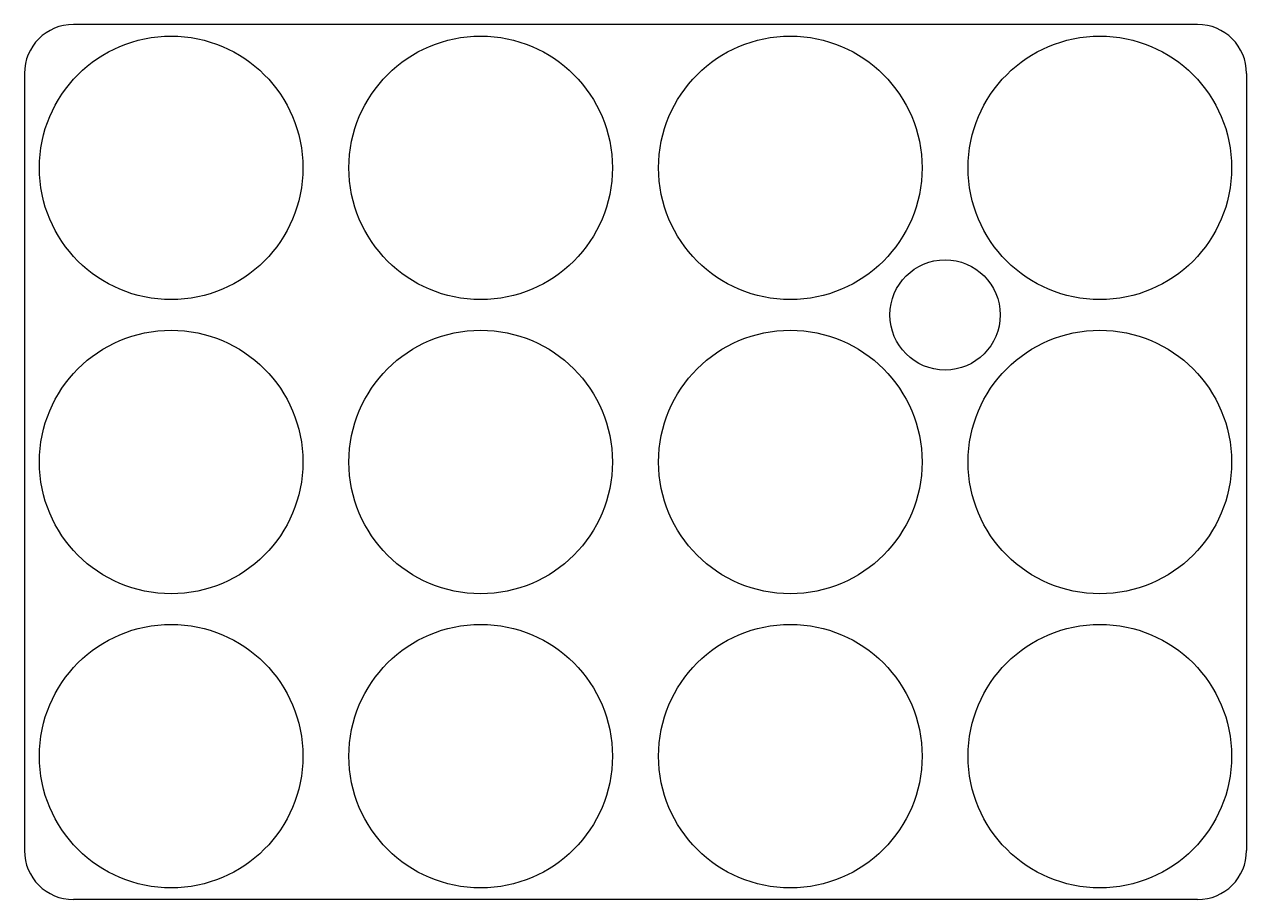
# Model space of a CAD drawing. Extents: x -24.9 to 24.9, y -17.9 to 17.9.
import ezdxf

# ---------------------------------------------------------------- set-up
doc = ezdxf.new("R2010")
doc.units = 0
doc.layers.add('MODELSKETCH_VISIBLE', color=7, linetype='CONTINUOUS')

msp = doc.modelspace()

# ---------------------------------------------------------------- linework, layer by layer
at = {"layer": 'MODELSKETCH_VISIBLE'}
for p, q in [((22.95, 17.865), (-22.95, 17.865)), ((-24.95, 15.865), (-24.95, -15.865)), ((24.95, 15.865), (24.95, -15.865)), ((22.95, -17.865), (-22.95, -17.865))]:
    msp.add_line(p, q, dxfattribs=at)
for centre, radius in [((-18.96, 12.01), 5.38), ((-6.32, 12.01), 5.38), ((6.32, 12.01), 5.38), ((18.96, 12.01), 5.38), ((12.64, 6.005), 2.25), ((-18.96, 0), 5.38), ((-6.32, 0), 5.38), ((6.32, 0), 5.38), ((18.96, 0), 5.38), ((-18.96, -12.01), 5.38), ((-6.32, -12.01), 5.38), ((6.32, -12.01), 5.38), ((18.96, -12.01), 5.38)]:
    msp.add_circle(centre, radius, dxfattribs=at)
for centre, start, end in [((-22.95, 15.865), 90, 180), ((22.95, 15.865), 0, 90), ((-22.95, -15.865), 180, 270), ((22.95, -15.865), 270, 0)]:
    msp.add_arc(centre, 2, start, end, dxfattribs=at)

doc.saveas('drawing.dxf')
